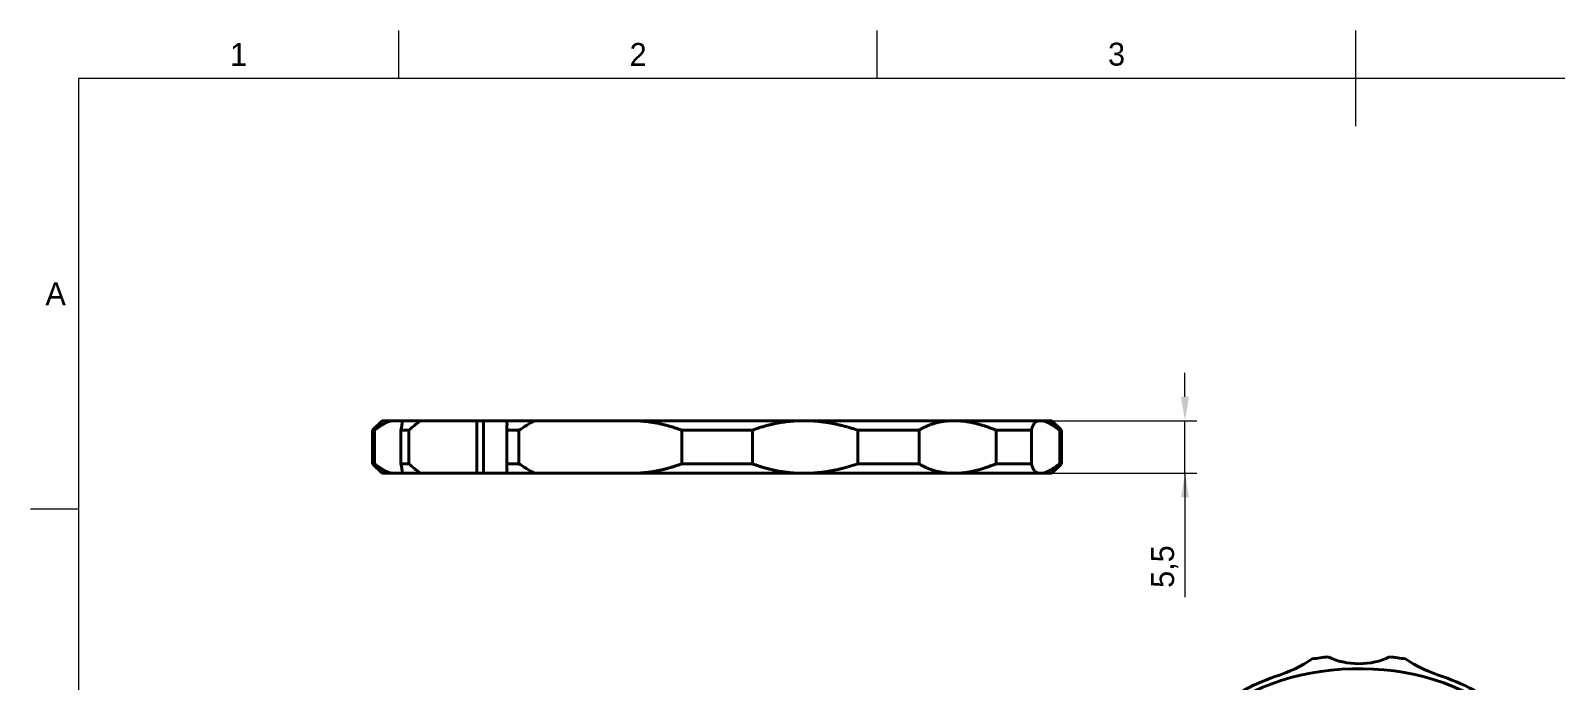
# Model space of a CAD drawing. Header units: millimetres. Extents: x 15 to 292, y 5 to 205.
# Drawn here: x 15 to 174.4, y 137.1 to 205 of the extents above; entities that cross this region are included whole.
import ezdxf

# ---------------------------------------------------------------- set-up
doc = ezdxf.new("R2010")
doc.units = ezdxf.units.MM
for name, color, linetype in [('Annotations', 7, 'Continuous'), ('Border', 7, 'Continuous'), ('Geometries', 7, 'Continuous')]:
    doc.layers.add(name, color=color, linetype=linetype)
doc.styles.add('Shapr0', font='txt', dxfattribs={"height": 2.3925})
doc.styles.add('Shapr2', font='txt', dxfattribs={"height": 2.3925})
doc.dimstyles.new('ISO-25', dxfattribs={"dimtxt": 2.5, "dimasz": 2.5, "dimexe": 1.25, "dimexo": 0.625, "dimtad": 1, "dimtxsty": 'Standard', "dimcen": 2.5, "dimadec": 0, "dimazin": 0, "dimtfac": 1, "dimtmove": 0, "dimatfit": 3, "dimfxl": 1, "dimarcsym": 0})

# ---------------------------------------------------------------- blocks, each defined once
blk = doc.blocks.new('*D2')
at = {"layer": 'Annotations', "color": 0, "linetype": 'Continuous', "lineweight": 15}
for p, q in [((135.65, 166.75), (135.65, 169.25)), ((112.12, 164.25), (136.9, 164.25)), ((135.65, 158.75), (135.65, 164.25)), ((112.12, 158.75), (136.9, 158.75)), ((135.65, 158.75), (135.65, 145.81)), ((135.65, 156.25), (135.65, 153.75))]:
    blk.add_line(p, q, dxfattribs=at)
at = {"layer": 'Annotations', "color": 0}
for points in [[(135.23, 166.75), (136.07, 166.75), (135.65, 164.25)], [(136.07, 156.25), (135.23, 156.25), (135.65, 158.75)]]:
    blk.add_solid(points, dxfattribs=at)
at = {"layer": 'Defpoints', "color": 0}
for p in [(111.5, 164.25), (135.65, 164.25), (111.5, 158.75)]:
    blk.add_point(p, dxfattribs=at)
at = {"layer": 'Annotations', "color": 0, "lineweight": 15, "insert": (133.53, 149.01), "char_height": 2.393, "attachment_point": 5, "rotation": 90, "style": 'Shapr2'}
blk.add_mtext('\\A1;5,5', dxfattribs=at)

msp = doc.modelspace()

# ---------------------------------------------------------------- linework, layer by layer
at = {"layer": 'Border', "linetype": 'Continuous', "lineweight": 15}
for p, q in [((53.5, 200), (53.5, 205)), ((103.5, 200), (103.5, 205)), ((153.5, 195), (153.5, 205)), ((287, 200), (20, 200)), ((20, 200), (20, 10)), ((20, 155), (15, 155))]:
    msp.add_line(p, q, dxfattribs=at)
at = {"layer": 'Geometries', "linetype": 'Continuous', "lineweight": 40}
for p, q in [((51.75, 164.25), (50.75, 163.25)), ((51.75, 164.25), (52.943, 164.25)), ((52.943, 164.25), (53.881, 164.25)), ((53.881, 164.25), (55.741, 164.25)), ((55.741, 164.25), (61.636, 164.25)), ((61.636, 164.25), (61.636, 158.75)), ((61.636, 164.25), (62.348, 164.25)), ((62.348, 164.25), (62.348, 158.75)), ((62.348, 164.25), (64.785, 164.25)), ((64.785, 164.25), (67.681, 164.25)), ((67.681, 164.25), (77.691, 164.25)), ((77.691, 164.25), (95.809, 164.25)), ((95.809, 164.25), (111.499, 164.25)), ((111.499, 164.25), (120.557, 164.25)), ((120.557, 164.25), (121.75, 164.25)), ((122.75, 163.25), (121.75, 164.25)), ((50.75, 163.25), (50.75, 159.75)), ((50.94, 163.25), (50.75, 163.25)), ((50.94, 163.25), (50.94, 159.75)), ((53.71, 163.25), (53.71, 159.75)), ((54.533, 163.25), (53.71, 163.25)), ((54.533, 163.25), (54.533, 159.75)), ((66.028, 163.25), (64.771, 163.25)), ((64.771, 163.25), (64.771, 159.75)), ((66.028, 163.25), (66.028, 159.75)), ((83.054, 163.25), (83.054, 159.75)), ((90.446, 163.25), (83.054, 163.25)), ((90.446, 163.25), (90.446, 159.75)), ((101.454, 163.25), (101.454, 159.75)), ((107.856, 163.25), (101.454, 163.25)), ((107.856, 163.25), (107.856, 159.75)), ((115.914, 163.25), (115.914, 159.75)), ((119.61, 163.25), (115.914, 163.25)), ((119.61, 163.25), (119.61, 159.75)), ((122.56, 163.25), (122.56, 159.75)), ((122.75, 163.25), (122.56, 163.25)), ((122.75, 159.75), (122.75, 163.25)), ((50.75, 159.75), (50.94, 159.75)), ((50.75, 159.75), (51.75, 158.75)), ((53.71, 159.75), (54.533, 159.75)), ((64.771, 159.75), (66.028, 159.75)), ((83.054, 159.75), (90.446, 159.75)), ((101.454, 159.75), (107.856, 159.75)), ((115.914, 159.75), (119.61, 159.75)), ((121.75, 158.75), (122.75, 159.75)), ((122.56, 159.75), (122.75, 159.75)), ((52.943, 158.75), (51.75, 158.75)), ((52.943, 158.75), (53.881, 158.75)), ((55.741, 158.75), (53.881, 158.75)), ((55.741, 158.75), (61.636, 158.75)), ((61.636, 158.75), (62.348, 158.75)), ((62.348, 158.75), (64.785, 158.75)), ((67.681, 158.75), (64.785, 158.75)), ((67.681, 158.75), (77.691, 158.75)), ((95.809, 158.75), (77.691, 158.75)), ((111.499, 158.75), (95.809, 158.75)), ((120.557, 158.75), (111.499, 158.75)), ((121.75, 158.75), (120.557, 158.75))]:
    msp.add_line(p, q, dxfattribs=at)
at = {"layer": 'Geometries', "linetype": 'Continuous', "lineweight": 40, "flags": 128}
for points in [[(52.943, 164.25), (52.918, 164.25), (52.893, 164.249), (52.868, 164.247), (52.842, 164.246), (52.816, 164.243), (52.79, 164.24), (52.763, 164.236), (52.737, 164.232), (52.71, 164.227), (52.682, 164.222), (52.655, 164.216), (52.627, 164.21), (52.599, 164.203), (52.57, 164.195), (52.541, 164.187), (52.512, 164.179), (52.483, 164.169), (52.454, 164.16), (52.424, 164.15), (52.394, 164.139), (52.364, 164.127), (52.333, 164.116), (52.302, 164.103), (52.271, 164.09), (52.24, 164.077), (52.208, 164.063), (52.176, 164.048), (52.144, 164.033), (52.112, 164.018), (52.079, 164.002), (52.046, 163.985), (52.013, 163.968), (51.98, 163.95), (51.947, 163.932), (51.913, 163.914), (51.879, 163.895), (51.845, 163.875), (51.81, 163.855), (51.776, 163.834), (51.741, 163.813), (51.706, 163.792), (51.67, 163.77), (51.634, 163.747), (51.599, 163.724), (51.562, 163.7), (51.523, 163.674), (51.483, 163.647), (51.443, 163.62), (51.402, 163.592), (51.361, 163.564), (51.32, 163.535), (51.279, 163.505), (51.238, 163.475), (51.196, 163.445), (51.154, 163.414), (51.112, 163.382), (51.069, 163.35), (51.026, 163.317), (50.983, 163.284), (50.94, 163.25)], [(64.798, 163.855), (64.798, 163.881), (64.797, 163.943), (64.796, 164.004), (64.794, 164.066), (64.792, 164.128), (64.789, 164.189), (64.785, 164.25)], [(83.054, 163.25), (82.973, 163.281), (82.892, 163.311), (82.81, 163.341), (82.728, 163.37), (82.646, 163.399), (82.564, 163.428), (82.481, 163.456), (82.398, 163.484), (82.315, 163.511), (82.232, 163.538), (82.148, 163.565), (82.064, 163.591), (81.98, 163.616), (81.895, 163.641), (81.811, 163.666), (81.726, 163.69), (81.641, 163.714), (81.556, 163.737), (81.471, 163.76), (81.385, 163.782), (81.3, 163.804), (81.214, 163.825), (81.127, 163.846), (81.041, 163.867), (80.954, 163.886), (80.867, 163.906), (80.78, 163.925), (80.692, 163.943), (80.605, 163.961), (80.517, 163.978), (80.429, 163.995), (80.341, 164.011), (80.253, 164.027), (80.165, 164.043), (80.076, 164.057), (79.987, 164.071), (79.899, 164.085), (79.81, 164.098), (79.72, 164.111), (79.631, 164.123), (79.541, 164.135), (79.451, 164.146), (79.361, 164.156), (79.27, 164.166), (79.18, 164.175), (79.082, 164.185), (78.984, 164.194), (78.885, 164.202), (78.787, 164.21), (78.688, 164.217), (78.589, 164.223), (78.49, 164.229), (78.391, 164.234), (78.292, 164.238), (78.192, 164.242), (78.092, 164.245), (77.992, 164.247), (77.892, 164.249), (77.792, 164.25), (77.691, 164.25)], [(95.809, 164.25), (95.727, 164.25), (95.646, 164.249), (95.565, 164.248), (95.484, 164.246), (95.403, 164.245), (95.322, 164.242), (95.241, 164.239), (95.16, 164.236), (95.059, 164.231), (94.958, 164.226), (94.857, 164.22), (94.756, 164.213), (94.655, 164.205), (94.555, 164.197), (94.454, 164.188), (94.354, 164.179), (94.254, 164.169), (94.154, 164.158), (94.054, 164.146), (93.954, 164.134), (93.854, 164.121), (93.755, 164.108), (93.656, 164.093), (93.558, 164.078), (93.459, 164.063), (93.361, 164.047), (93.263, 164.03), (93.165, 164.013), (93.067, 163.994), (92.969, 163.976), (92.872, 163.956), (92.775, 163.936), (92.678, 163.916), (92.582, 163.894), (92.485, 163.873), (92.39, 163.85), (92.294, 163.827), (92.199, 163.804), (92.103, 163.779), (92.009, 163.754), (91.914, 163.729), (91.819, 163.703), (91.725, 163.676), (91.631, 163.649), (91.53, 163.619), (91.43, 163.589), (91.33, 163.558), (91.231, 163.526), (91.132, 163.494), (91.033, 163.461), (90.934, 163.427), (90.836, 163.393), (90.738, 163.358), (90.64, 163.323), (90.543, 163.287), (90.446, 163.25)], [(101.454, 163.25), (101.354, 163.284), (101.254, 163.318), (101.154, 163.351), (101.053, 163.383), (100.953, 163.415), (100.852, 163.447), (100.751, 163.478), (100.65, 163.508), (100.549, 163.538), (100.447, 163.568), (100.346, 163.597), (100.244, 163.625), (100.142, 163.653), (100.041, 163.68), (99.939, 163.706), (99.837, 163.732), (99.735, 163.758), (99.633, 163.782), (99.531, 163.807), (99.428, 163.83), (99.326, 163.853), (99.223, 163.876), (99.12, 163.898), (99.017, 163.919), (98.915, 163.939), (98.812, 163.959), (98.709, 163.979), (98.606, 163.997), (98.503, 164.015), (98.4, 164.033), (98.297, 164.049), (98.194, 164.065), (98.091, 164.081), (97.988, 164.096), (97.884, 164.11), (97.781, 164.123), (97.693, 164.134), (97.605, 164.145), (97.517, 164.155), (97.429, 164.164), (97.341, 164.173), (97.253, 164.182), (97.165, 164.19), (97.077, 164.197), (96.989, 164.204), (96.901, 164.211), (96.813, 164.217), (96.725, 164.222), (96.637, 164.227), (96.549, 164.232), (96.461, 164.236), (96.379, 164.239), (96.298, 164.242), (96.216, 164.245), (96.134, 164.246), (96.053, 164.248), (95.971, 164.249), (95.89, 164.25), (95.809, 164.25)], [(111.499, 164.25), (111.439, 164.25), (111.38, 164.249), (111.321, 164.248), (111.262, 164.246), (111.203, 164.245), (111.145, 164.242), (111.086, 164.239), (111.028, 164.236), (110.955, 164.231), (110.883, 164.226), (110.81, 164.22), (110.739, 164.213), (110.667, 164.205), (110.596, 164.197), (110.525, 164.188), (110.454, 164.179), (110.383, 164.169), (110.313, 164.158), (110.243, 164.146), (110.173, 164.134), (110.104, 164.121), (110.035, 164.108), (109.967, 164.093), (109.899, 164.078), (109.831, 164.063), (109.764, 164.047), (109.697, 164.03), (109.63, 164.013), (109.563, 163.994), (109.497, 163.976), (109.431, 163.956), (109.366, 163.936), (109.301, 163.916), (109.236, 163.894), (109.172, 163.873), (109.108, 163.85), (109.044, 163.827), (108.981, 163.804), (108.918, 163.779), (108.856, 163.754), (108.794, 163.729), (108.732, 163.703), (108.67, 163.676), (108.609, 163.649), (108.544, 163.619), (108.479, 163.589), (108.415, 163.558), (108.351, 163.526), (108.288, 163.494), (108.225, 163.461), (108.162, 163.427), (108.1, 163.393), (108.039, 163.358), (107.977, 163.323), (107.916, 163.287), (107.856, 163.25)], [(115.914, 163.25), (115.831, 163.284), (115.748, 163.318), (115.665, 163.351), (115.583, 163.383), (115.5, 163.415), (115.417, 163.447), (115.334, 163.478), (115.252, 163.508), (115.169, 163.538), (115.086, 163.568), (115.004, 163.597), (114.921, 163.625), (114.839, 163.653), (114.757, 163.68), (114.675, 163.706), (114.593, 163.732), (114.511, 163.758), (114.429, 163.782), (114.348, 163.807), (114.266, 163.83), (114.185, 163.853), (114.103, 163.876), (114.022, 163.898), (113.94, 163.919), (113.859, 163.939), (113.779, 163.959), (113.698, 163.979), (113.617, 163.997), (113.537, 164.015), (113.457, 164.033), (113.377, 164.049), (113.297, 164.065), (113.217, 164.081), (113.137, 164.096), (113.057, 164.11), (112.978, 164.123), (112.91, 164.134), (112.843, 164.145), (112.776, 164.155), (112.709, 164.164), (112.642, 164.173), (112.575, 164.182), (112.508, 164.19), (112.442, 164.197), (112.376, 164.204), (112.31, 164.211), (112.243, 164.217), (112.177, 164.222), (112.111, 164.227), (112.046, 164.232), (111.98, 164.236), (111.919, 164.239), (111.859, 164.242), (111.798, 164.245), (111.738, 164.246), (111.678, 164.248), (111.618, 164.249), (111.558, 164.25), (111.499, 164.25)], [(120.557, 164.25), (120.536, 164.25), (120.514, 164.249), (120.493, 164.248), (120.472, 164.246), (120.451, 164.245), (120.431, 164.242), (120.411, 164.239), (120.39, 164.236), (120.366, 164.231), (120.341, 164.226), (120.317, 164.22), (120.293, 164.213), (120.27, 164.205), (120.247, 164.197), (120.224, 164.188), (120.202, 164.179), (120.18, 164.169), (120.159, 164.158), (120.137, 164.146), (120.116, 164.134), (120.096, 164.121), (120.076, 164.108), (120.057, 164.093), (120.037, 164.078), (120.018, 164.063), (120, 164.047), (119.982, 164.03), (119.964, 164.013), (119.947, 163.994), (119.93, 163.976), (119.913, 163.956), (119.897, 163.936), (119.881, 163.916), (119.865, 163.894), (119.85, 163.873), (119.835, 163.85), (119.821, 163.827), (119.807, 163.804), (119.793, 163.779), (119.78, 163.754), (119.767, 163.729), (119.755, 163.703), (119.742, 163.676), (119.73, 163.649), (119.718, 163.619), (119.706, 163.589), (119.695, 163.558), (119.684, 163.526), (119.673, 163.494), (119.663, 163.461), (119.653, 163.427), (119.644, 163.393), (119.635, 163.358), (119.626, 163.323), (119.618, 163.287), (119.61, 163.25)], [(122.56, 163.25), (122.516, 163.284), (122.473, 163.318), (122.429, 163.351), (122.386, 163.383), (122.343, 163.415), (122.301, 163.447), (122.259, 163.478), (122.216, 163.508), (122.175, 163.538), (122.133, 163.568), (122.091, 163.597), (122.05, 163.625), (122.009, 163.653), (121.969, 163.68), (121.929, 163.706), (121.889, 163.732), (121.849, 163.758), (121.809, 163.782), (121.77, 163.807), (121.731, 163.83), (121.692, 163.853), (121.654, 163.876), (121.616, 163.898), (121.578, 163.919), (121.54, 163.939), (121.503, 163.959), (121.466, 163.979), (121.429, 163.997), (121.393, 164.015), (121.357, 164.033), (121.321, 164.049), (121.286, 164.065), (121.251, 164.081), (121.216, 164.096), (121.181, 164.11), (121.147, 164.123), (121.118, 164.134), (121.09, 164.145), (121.061, 164.155), (121.033, 164.164), (121.005, 164.173), (120.977, 164.182), (120.95, 164.19), (120.923, 164.197), (120.896, 164.204), (120.869, 164.211), (120.843, 164.217), (120.816, 164.222), (120.79, 164.227), (120.764, 164.232), (120.739, 164.236), (120.715, 164.239), (120.692, 164.242), (120.669, 164.245), (120.646, 164.246), (120.624, 164.248), (120.601, 164.249), (120.579, 164.25), (120.557, 164.25)], [(50.94, 159.75), (50.98, 159.719), (51.019, 159.689), (51.058, 159.659), (51.096, 159.63), (51.135, 159.601), (51.173, 159.572), (51.212, 159.544), (51.25, 159.516), (51.287, 159.489), (51.325, 159.462), (51.363, 159.435), (51.4, 159.409), (51.437, 159.384), (51.474, 159.359), (51.511, 159.334), (51.547, 159.31), (51.583, 159.286), (51.619, 159.263), (51.655, 159.24), (51.69, 159.218), (51.726, 159.196), (51.761, 159.175), (51.795, 159.154), (51.83, 159.133), (51.864, 159.114), (51.899, 159.094), (51.933, 159.075), (51.967, 159.057), (52, 159.039), (52.033, 159.022), (52.066, 159.005), (52.099, 158.989), (52.132, 158.973), (52.164, 158.957), (52.196, 158.943), (52.228, 158.929), (52.259, 158.915), (52.29, 158.902), (52.321, 158.889), (52.352, 158.877), (52.383, 158.865), (52.413, 158.854), (52.443, 158.844), (52.473, 158.834), (52.502, 158.825), (52.534, 158.815), (52.565, 158.806), (52.596, 158.798), (52.627, 158.79), (52.657, 158.783), (52.687, 158.777), (52.717, 158.771), (52.746, 158.766), (52.775, 158.762), (52.804, 158.758), (52.832, 158.755), (52.86, 158.753), (52.888, 158.751), (52.915, 158.75), (52.943, 158.75)], [(77.691, 158.75), (77.783, 158.75), (77.875, 158.751), (77.966, 158.753), (78.058, 158.754), (78.149, 158.757), (78.24, 158.76), (78.331, 158.764), (78.423, 158.768), (78.513, 158.773), (78.604, 158.778), (78.695, 158.784), (78.786, 158.79), (78.877, 158.797), (78.968, 158.805), (79.059, 158.813), (79.149, 158.821), (79.239, 158.831), (79.328, 158.84), (79.418, 158.85), (79.507, 158.861), (79.597, 158.873), (79.686, 158.884), (79.775, 158.897), (79.864, 158.91), (79.953, 158.923), (80.041, 158.937), (80.13, 158.952), (80.219, 158.967), (80.307, 158.982), (80.395, 158.998), (80.483, 159.015), (80.57, 159.032), (80.657, 159.05), (80.744, 159.068), (80.831, 159.086), (80.918, 159.105), (81.004, 159.125), (81.091, 159.145), (81.177, 159.166), (81.262, 159.187), (81.348, 159.208), (81.434, 159.23), (81.519, 159.253), (81.605, 159.276), (81.69, 159.3), (81.783, 159.326), (81.875, 159.353), (81.967, 159.38), (82.059, 159.408), (82.151, 159.436), (82.242, 159.465), (82.334, 159.495), (82.424, 159.525), (82.515, 159.555), (82.605, 159.586), (82.696, 159.618), (82.786, 159.65), (82.875, 159.683), (82.965, 159.716), (83.054, 159.75)], [(90.446, 159.75), (90.527, 159.719), (90.608, 159.689), (90.69, 159.659), (90.772, 159.63), (90.854, 159.601), (90.936, 159.572), (91.019, 159.544), (91.102, 159.516), (91.185, 159.489), (91.268, 159.462), (91.352, 159.435), (91.436, 159.409), (91.52, 159.384), (91.605, 159.359), (91.689, 159.334), (91.774, 159.31), (91.859, 159.286), (91.944, 159.263), (92.029, 159.24), (92.115, 159.218), (92.2, 159.196), (92.286, 159.175), (92.373, 159.154), (92.459, 159.133), (92.546, 159.114), (92.633, 159.094), (92.72, 159.075), (92.808, 159.057), (92.895, 159.039), (92.983, 159.022), (93.071, 159.005), (93.159, 158.989), (93.247, 158.973), (93.335, 158.957), (93.424, 158.943), (93.513, 158.929), (93.601, 158.915), (93.69, 158.902), (93.78, 158.889), (93.869, 158.877), (93.959, 158.865), (94.049, 158.854), (94.139, 158.844), (94.23, 158.834), (94.32, 158.825), (94.418, 158.815), (94.516, 158.806), (94.615, 158.798), (94.713, 158.79), (94.812, 158.783), (94.911, 158.777), (95.01, 158.771), (95.109, 158.766), (95.208, 158.762), (95.308, 158.758), (95.408, 158.755), (95.508, 158.753), (95.608, 158.751), (95.708, 158.75), (95.809, 158.75)], [(95.809, 158.75), (95.9, 158.75), (95.992, 158.751), (96.084, 158.753), (96.176, 158.754), (96.268, 158.757), (96.36, 158.76), (96.453, 158.764), (96.545, 158.768), (96.637, 158.773), (96.729, 158.778), (96.822, 158.784), (96.915, 158.79), (97.008, 158.797), (97.101, 158.805), (97.193, 158.813), (97.286, 158.821), (97.378, 158.831), (97.471, 158.84), (97.563, 158.85), (97.656, 158.861), (97.748, 158.873), (97.841, 158.884), (97.933, 158.897), (98.026, 158.91), (98.118, 158.923), (98.211, 158.937), (98.304, 158.952), (98.397, 158.967), (98.489, 158.982), (98.582, 158.998), (98.674, 159.015), (98.766, 159.032), (98.859, 159.05), (98.951, 159.068), (99.043, 159.086), (99.135, 159.105), (99.227, 159.125), (99.319, 159.145), (99.41, 159.166), (99.502, 159.187), (99.594, 159.208), (99.686, 159.23), (99.778, 159.253), (99.87, 159.276), (99.962, 159.3), (100.062, 159.326), (100.162, 159.353), (100.262, 159.38), (100.362, 159.408), (100.461, 159.436), (100.561, 159.465), (100.661, 159.495), (100.76, 159.525), (100.859, 159.555), (100.959, 159.586), (101.058, 159.618), (101.157, 159.65), (101.256, 159.683), (101.355, 159.716), (101.454, 159.75)], [(107.856, 159.75), (107.906, 159.719), (107.957, 159.689), (108.008, 159.659), (108.06, 159.63), (108.112, 159.601), (108.164, 159.572), (108.216, 159.544), (108.269, 159.516), (108.322, 159.489), (108.375, 159.462), (108.429, 159.435), (108.483, 159.409), (108.537, 159.384), (108.592, 159.359), (108.647, 159.334), (108.702, 159.31), (108.758, 159.286), (108.813, 159.263), (108.87, 159.24), (108.926, 159.218), (108.982, 159.196), (109.039, 159.175), (109.097, 159.154), (109.154, 159.133), (109.212, 159.114), (109.27, 159.094), (109.329, 159.075), (109.388, 159.057), (109.447, 159.039), (109.506, 159.022), (109.566, 159.005), (109.626, 158.989), (109.686, 158.973), (109.746, 158.957), (109.807, 158.943), (109.868, 158.929), (109.929, 158.915), (109.99, 158.902), (110.052, 158.889), (110.114, 158.877), (110.177, 158.865), (110.24, 158.854), (110.303, 158.844), (110.366, 158.834), (110.43, 158.825), (110.499, 158.815), (110.568, 158.806), (110.638, 158.798), (110.708, 158.79), (110.778, 158.783), (110.849, 158.777), (110.92, 158.771), (110.991, 158.766), (111.062, 158.762), (111.134, 158.758), (111.207, 158.755), (111.279, 158.753), (111.352, 158.751), (111.425, 158.75), (111.499, 158.75)], [(111.499, 158.75), (111.566, 158.75), (111.633, 158.751), (111.701, 158.753), (111.769, 158.754), (111.837, 158.757), (111.905, 158.76), (111.974, 158.764), (112.043, 158.768), (112.111, 158.773), (112.181, 158.778), (112.25, 158.784), (112.32, 158.79), (112.39, 158.797), (112.46, 158.805), (112.53, 158.813), (112.6, 158.821), (112.67, 158.831), (112.741, 158.84), (112.811, 158.85), (112.882, 158.861), (112.953, 158.873), (113.024, 158.884), (113.095, 158.897), (113.166, 158.91), (113.238, 158.923), (113.31, 158.937), (113.382, 158.952), (113.454, 158.967), (113.526, 158.982), (113.598, 158.998), (113.671, 159.015), (113.743, 159.032), (113.815, 159.05), (113.888, 159.068), (113.96, 159.086), (114.033, 159.105), (114.106, 159.125), (114.179, 159.145), (114.252, 159.166), (114.325, 159.187), (114.399, 159.208), (114.472, 159.23), (114.546, 159.253), (114.619, 159.276), (114.693, 159.3), (114.774, 159.326), (114.855, 159.353), (114.936, 159.38), (115.017, 159.408), (115.098, 159.436), (115.179, 159.465), (115.26, 159.495), (115.342, 159.525), (115.423, 159.555), (115.505, 159.586), (115.586, 159.618), (115.668, 159.65), (115.75, 159.683), (115.832, 159.716), (115.914, 159.75)], [(119.61, 159.75), (119.617, 159.719), (119.623, 159.689), (119.63, 159.659), (119.638, 159.63), (119.645, 159.601), (119.653, 159.572), (119.662, 159.544), (119.67, 159.516), (119.679, 159.489), (119.688, 159.462), (119.697, 159.435), (119.707, 159.409), (119.717, 159.384), (119.727, 159.359), (119.738, 159.334), (119.749, 159.31), (119.76, 159.286), (119.771, 159.263), (119.783, 159.24), (119.795, 159.218), (119.807, 159.196), (119.82, 159.175), (119.833, 159.154), (119.846, 159.133), (119.86, 159.114), (119.873, 159.094), (119.888, 159.075), (119.902, 159.057), (119.917, 159.039), (119.932, 159.022), (119.947, 159.005), (119.963, 158.989), (119.979, 158.973), (119.995, 158.957), (120.012, 158.943), (120.029, 158.929), (120.046, 158.915), (120.063, 158.902), (120.081, 158.889), (120.099, 158.877), (120.118, 158.865), (120.136, 158.854), (120.155, 158.844), (120.175, 158.834), (120.195, 158.825), (120.216, 158.815), (120.238, 158.806), (120.261, 158.798), (120.283, 158.79), (120.306, 158.783), (120.33, 158.777), (120.354, 158.771), (120.378, 158.766), (120.402, 158.762), (120.427, 158.758), (120.453, 158.755), (120.478, 158.753), (120.504, 158.751), (120.531, 158.75), (120.557, 158.75)], [(120.557, 158.75), (120.582, 158.75), (120.607, 158.751), (120.632, 158.753), (120.658, 158.754), (120.684, 158.757), (120.71, 158.76), (120.737, 158.764), (120.763, 158.768), (120.79, 158.773), (120.818, 158.778), (120.845, 158.784), (120.873, 158.79), (120.901, 158.797), (120.93, 158.805), (120.959, 158.813), (120.988, 158.821), (121.017, 158.831), (121.046, 158.84), (121.076, 158.85), (121.106, 158.861), (121.136, 158.873), (121.167, 158.884), (121.198, 158.897), (121.229, 158.91), (121.26, 158.923), (121.292, 158.937), (121.324, 158.952), (121.356, 158.967), (121.388, 158.982), (121.421, 158.998), (121.454, 159.015), (121.487, 159.032), (121.52, 159.05), (121.553, 159.068), (121.587, 159.086), (121.621, 159.105), (121.655, 159.125), (121.69, 159.145), (121.724, 159.166), (121.759, 159.187), (121.794, 159.208), (121.83, 159.23), (121.866, 159.253), (121.901, 159.276), (121.938, 159.3), (121.977, 159.326), (122.017, 159.353), (122.057, 159.38), (122.098, 159.408), (122.139, 159.436), (122.18, 159.465), (122.221, 159.495), (122.262, 159.525), (122.304, 159.555), (122.346, 159.586), (122.388, 159.618), (122.431, 159.65), (122.474, 159.683), (122.517, 159.716), (122.56, 159.75)], [(64.785, 158.75), (64.789, 158.811), (64.792, 158.871), (64.794, 158.933), (64.796, 158.994), (64.797, 159.056), (64.798, 159.117), (64.798, 159.145)]]:
    msp.add_lwpolyline(points, dxfattribs=at)
at = {"layer": 'Geometries', "linetype": 'Continuous', "lineweight": 40}
for centre, radius, start, end in [((39.354, 166.209), 14.658, 348.35588, 352.32165), ((75.657, 138.964), 32.187, 128.22416, 131.01588), ((84.918, 133.889), 34.912, 119.58407, 122.75533), ((57.783, 163.864), 7.015, 354.97686, 359.92708), ((39.354, 156.792), 14.658, 7.67831, 11.64416), ((75.657, 184.037), 32.188, 228.98415, 231.77581), ((57.783, 159.136), 7.014, 0.07274, 5.02332), ((84.918, 189.111), 34.912, 237.24468, 240.41591)]:
    msp.add_arc(centre, radius, start, end, dxfattribs=at)
for centre, major_axis, start_param, end_param in [((153.83, 128.763), (16.6, 0), 0, 3.2268896), ((137.58, 145.013), (15, 0), 5.2359878, 5.5726995), ((153.83, 128.763), (-19, 0), 4.8814818, 4.9721054), ((153.83, 141.623), (4.774, 0), 3.978466, 5.4463119), ((153.83, 128.763), (-19, 0), 4.4526726, 4.5432961), ((170.08, 145.013), (15, 0), 3.8520784, 4.1887902), ((153.83, 128.763), (-17.5, 0), 5.2359878, 5.4977871), ((153.83, 128.763), (-17.5, 0), 3.9269908, 4.1887902)]:
    msp.add_ellipse(centre, major_axis=major_axis, ratio=0.5773503, start_param=start_param, end_param=end_param, dxfattribs=at)

# ---------------------------------------------------------------- texts
at = {"layer": 'Border', "linetype": 'Continuous', "lineweight": 15, "char_height": 2.393, "width": 2.3925, "style": 'Shapr0'}
for s, insert, attachment_point in [('1', (36.75, 201.304), 8), ('2', (78.5, 201.304), 8), ('3', (128.5, 201.304), 8), ('A', (18.696, 177.5), 6)]:
    msp.add_mtext(s, dxfattribs=dict(at, insert=insert, attachment_point=attachment_point))

# ---------------------------------------------------------------- dimensions: what is measured, and where the dimension line sits
at = {"layer": 'Annotations', "linetype": 'Continuous', "lineweight": 15}
dim = msp.add_linear_dim(base=(135.651, 164.25), p1=(111.499, 158.75), p2=(111.499, 164.25), angle=270, dimstyle='ISO-25', override={"dimscale": 1, "dimgap": 0.7, "dimdec": 2, "dimlfac": 1, "dimrnd": 0.01, "dimzin": 8, "dimdsep": 44, "dimtxsty": 'Shapr2', "dimse1": 0, "dimse2": 0, "dimadec": 2, "dimtol": 0, "dimlim": 0, "dimtp": 0, "dimtm": 0, "dimtfac": 0.6, "dimtdec": 8, "dimfrac": 2, "dimtolj": 1, "dimlwd": 15, "dimlwe": 15}, dxfattribs=at)
dim.commit()
dim.dimension.update_dxf_attribs({"geometry": '*D2', "text_midpoint": (135.651, 149.014), "dimtype": 160})

doc.saveas('drawing.dxf')
